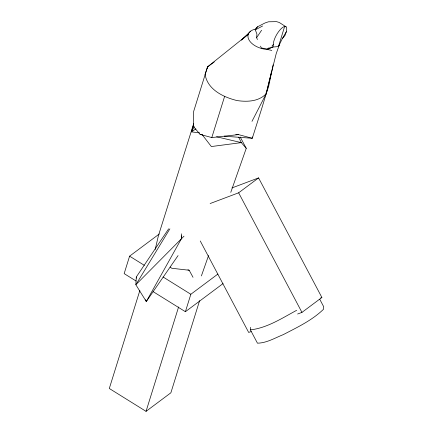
<?xml version="1.0" encoding="UTF-8"?>
<svg xmlns="http://www.w3.org/2000/svg" width="433" height="433" viewBox="0 0 433 433"><rect width="100%" height="100%" fill="white"/><g stroke="black" fill="none" stroke-linecap="round" stroke-linejoin="round"><path stroke-width="0.65" d="M168.643 228.841L136.292 276.99L135.848 284.741L146.294 301.525L181.546 238.486L181.589 233.831M207.537 68.192L207.553 66.871L248.288 34.234L241.446 40.085L250.702 31.111M252.315 136.958L252.293 138.279L224.197 136.189M235.785 134.598L238.475 134.609L252.293 138.279L261.705 108.602L266.16 93.815L266.181 92.494M319.716 299.203L323.7 306.732L323.5 309.276C312.041 320.404 297.303 327.305 283.296 334.622C274.912 337.946 266.706 343.033 257.456 343.185L250.404 329.87L250.604 327.326M257.446 39.527L256.612 37.725L256.931 34.115L255.308 29.85L257.532 26.786L265.056 22.949L268.492 21.791L276.541 21.65L279.209 22.44L286.083 26.841M272.963 47.029L273.391 44.437A11.453 3.897 -59.8 0 1 281.049 28.789A11.453 3.897 -59.8 0 1 286.316 31.755L284.909 35.625L282.267 38.689L278.468 46.553L272.963 47.029L267.502 49.086L261.332 47.933L260.498 46.131M273.12 64.853L268.639 86.373L266.16 93.815L251.984 121.364M155.187 249.489L158.413 235.676L193.67 123.746M214.281 61.935L207.553 66.871L205.08 74.319C207.429 89.626 223.477 97.257 237.035 100.564C247.156 102.042 258.593 101.631 266.16 93.815L270.17 77.079M270.479 75.791L271.404 71.927M266.16 93.815L276.211 53.638L279.653 43.944M193.708 124.239L191.435 131.854L199.683 132.909M278.841 45.297L278.468 46.553L284.633 26.483M159.295 233.977L129.597 256.163L124.157 273.613L136.065 281.022M139.854 290.521L109.3 388.488L146.045 411.35L170.867 392.807L199.608 300.643M208.771 66.352L207.553 66.871L193.686 111.335L193.454 126.539L200.116 134.398L211.797 137.57L224.559 96.581M146.045 411.35L178.607 306.937M153.076 291.609L185.4 311.717L190.839 294.267L217.886 274.062M201.394 275.918L208.571 255.502M230.773 192.355L246.247 148.335L240.239 137.055M194.293 126.636L191.435 131.854L195.884 128.877M282.267 38.689L286.316 31.755M169.882 228.841L135.848 284.741L184.003 236.164M256.612 37.725L261.592 30.245M178.066 255.594L146.294 301.525L145.515 299.717M271.956 46.114L273.391 44.437M255.032 29.39L257.532 26.786M267.502 49.086L269.245 47.614M210.146 203.537L238.637 192.804L258.577 177.909L321.892 297.493L301.953 312.388L297.617 314.017M185.4 311.717L223.049 283.588M296.654 310.309C282.1 318.141 267.112 328.014 250.404 329.87M255.308 29.85L262.609 25.996M254.869 29.244A16.427 9.721 15.9 0 0 249.229 40.339A16.427 9.721 15.9 0 0 267.172 49.432L272.519 47.078M231.942 187.944L258.577 177.909M320.653 297.958L321.892 297.493M251.167 331.521L248.688 332.452L200.252 240.975M211.797 137.57L238.475 134.609M200.116 134.398L202.124 134.549M193.021 277.304L189.194 270.252L171.706 268.249L170.153 267.02M267.172 49.432L271.816 50.417M216.576 136.774L241.316 142.625L246.247 148.335M187.922 269.791L189.194 270.252M129.597 256.163L144.341 265.337M163.057 276.979L190.839 294.267M202.151 134.631L211.342 146.549L241.316 142.625L238.707 137.147M238.637 192.804L301.953 312.388M136.292 276.99L136.66 278.143M181.265 235.871L181.546 238.486"/></g></svg>
